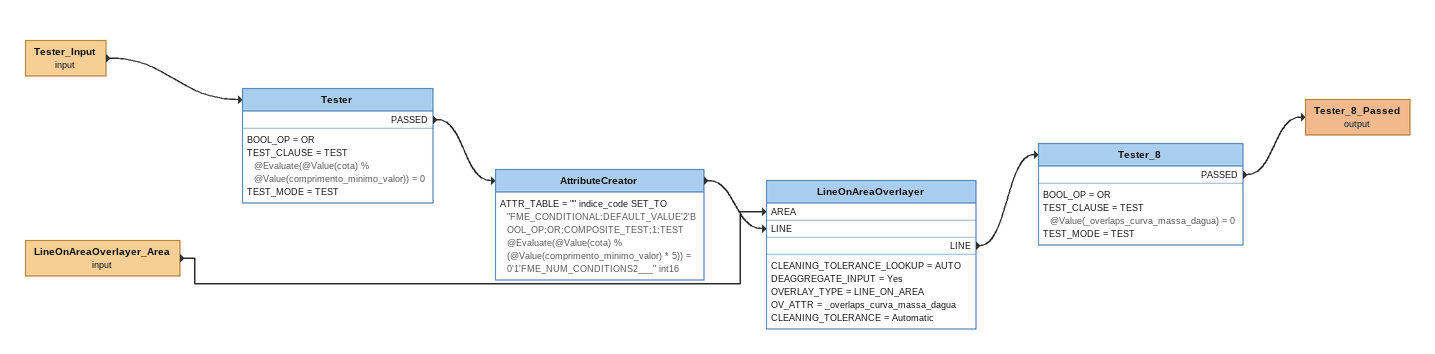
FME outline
Tester_Input (input)
    -> Tester
Tester
    BOOL_OP = OR
    TEST_CLAUSE = TEST @Evaluate(@Value(cota) % @Value(comprimento_minimo_valor)) = 0
    TEST_MODE = TEST
    PASSED -> AttributeCreator
AttributeCreator
    ATTR_TABLE = "" indice_code SET_TO "FME_CONDITIONAL:DEFAULT_VALUE'2'BOOL_OP;OR;COMPOSITE_TEST;1;TEST @Evaluate(@Value(cota) % (@Value(comprimento_minimo_valor) * 5)) = 0'1'FME_NUM_CONDITIONS2___" int16
    -> LineOnAreaOverlayer [LINE]
LineOnAreaOverlayer_Area (input)
    -> LineOnAreaOverlayer [AREA]
LineOnAreaOverlayer
    CLEANING_TOLERANCE_LOOKUP = AUTO
    DEAGGREGATE_INPUT = Yes
    OVERLAY_TYPE = LINE_ON_AREA
    OV_ATTR = _overlaps_curva_massa_dagua
    CLEANING_TOLERANCE = Automatic
    LINE -> Tester_8
Tester_8
    BOOL_OP = OR
    TEST_CLAUSE = TEST @Value(_overlaps_curva_massa_dagua) = 0
    TEST_MODE = TEST
    PASSED -> Tester_8_Passed (output)
Tester_8_Passed (output)
